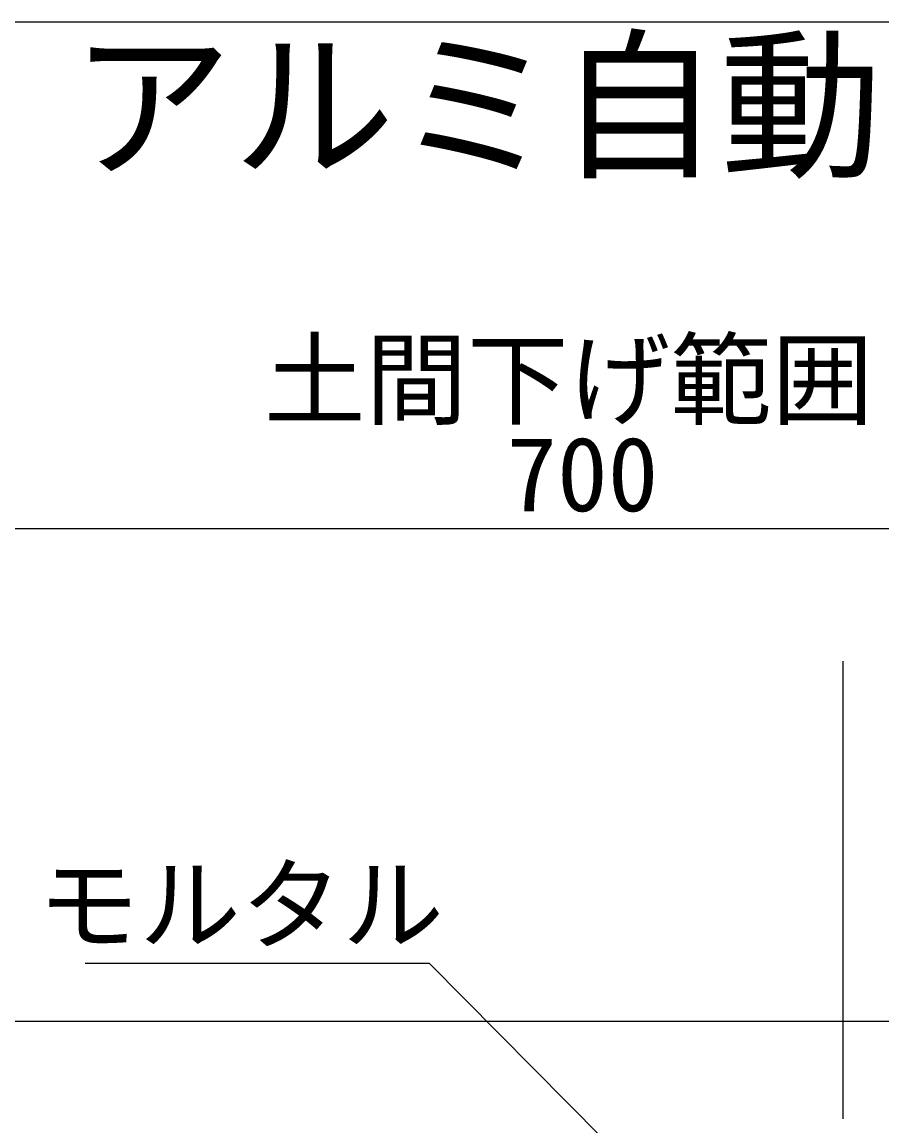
# Model space of a CAD drawing. Units: millimetres at full size, sheet at 1:50. Extents: x -17704 to 55037, y -1981 to 18549.
# Drawn here: x 1402 to 2757, y 1319 to 3058 of the extents above; entities that cross this region are included whole.
import ezdxf
from ezdxf.enums import TextEntityAlignment as Align

# ---------------------------------------------------------------- set-up
doc = ezdxf.new("R2010")
doc.units = ezdxf.units.MM
doc.header["$LTSCALE"] = 50
doc.layers.add('F-0', color=7, linetype='Continuous', lineweight=18)
doc.styles.add('ＭＳ ゴシック', font='')
doc.styles.get('ＭＳ ゴシック').set_extended_font_data('MS Gothic')

msp = doc.modelspace()

# ---------------------------------------------------------------- linework, layer by layer
at = {"layer": 'F-0'}
for p, q in [((7032.99, 3058.39), (-2129.43, 3058.39)), ((895.12, 2260.5), (3695.12, 2260.5)), ((2695.12, 2051.63), (2695.12, 1496.13)), ((2043.68, 1575.28), (1501.18, 1575.28)), ((2316.72, 1300.05), (2043.68, 1575.28)), ((2695.12, 1496.13), (2695.12, 1330.13)), ((-296.65, 1484.13), (2835.12, 1484.13))]:
    msp.add_line(p, q, dxfattribs=at)

# ---------------------------------------------------------------- texts
at = {"layer": 'F-0', "style": 'ＭＳ ゴシック'}
for s, height, p in [('アルミ自動ドア周辺詳細図', 187.7, (1477.51, 2776.72)), ('土間下げ範囲', 117.3, (1783.12, 2401.35)), ('700', 117.3, (2165.12, 2252.5)), ('モルタル', 117.3, (1426.5, 1574.12))]:
    msp.add_text(s, height=height, dxfattribs=at).set_placement(p, align=Align.BOTTOM_LEFT)

doc.saveas('drawing.dxf')
